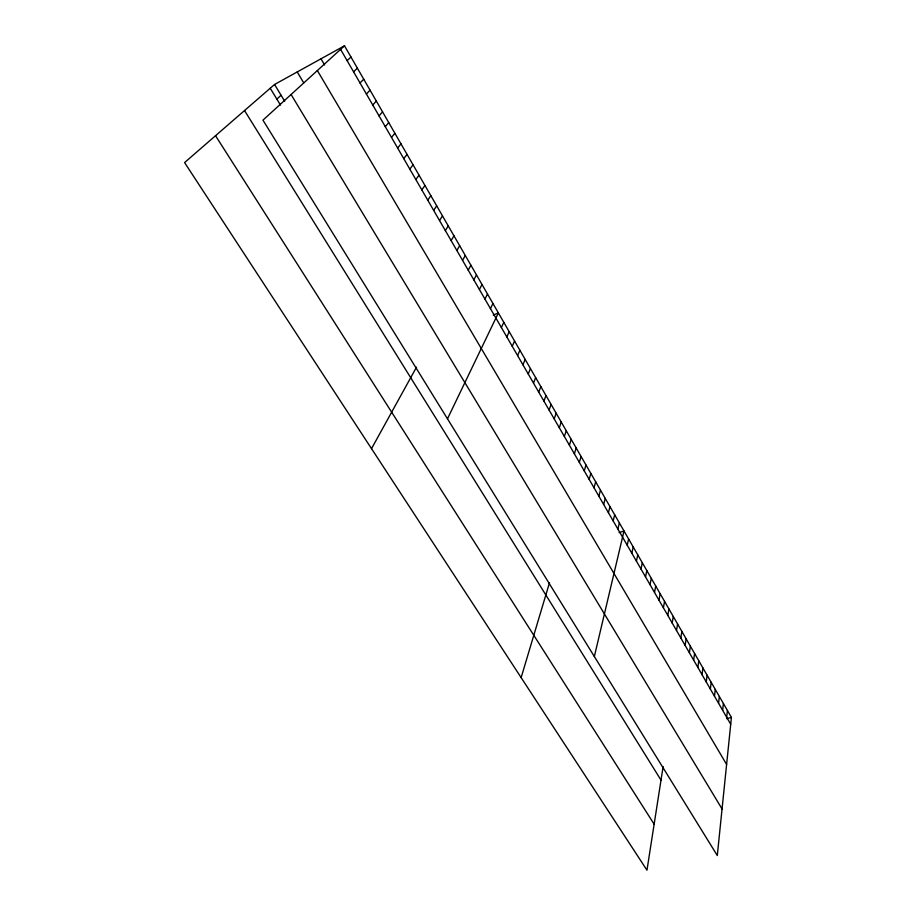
<?xml version="1.0" encoding="UTF-8"?>
<svg xmlns="http://www.w3.org/2000/svg" width="916" height="916" viewBox="0 0 916 916"><rect width="100%" height="100%" fill="white"/><g stroke="black" fill="none" stroke-linecap="round" stroke-linejoin="round"><path stroke-width="1.37" d="M731.415 717.423L717.297 855.533L262.961 120.145L344.496 45.8L731.415 717.423L726.697 718.625M726.686 717.297L727.418 710.484M722.644 710.301L723.4 703.511M718.579 703.259L719.358 696.492M714.48 696.171L715.282 689.439M710.358 689.05L711.194 682.328M706.225 681.882L707.083 675.195M702.057 674.68L702.938 668.004M697.866 667.42L698.782 660.779M693.641 660.127L694.591 653.509M689.404 652.787L690.378 646.192M685.134 645.402L686.141 638.841M663.127 766.532L646.971 870.2L184.585 162.579L274.548 84.49L344.496 45.8M680.84 637.983L681.87 631.433M676.523 630.506L677.588 623.991M672.172 622.983L673.271 616.502M667.798 615.415L668.92 608.957M663.402 607.812L664.558 601.377M658.97 600.152L660.161 593.751M654.516 592.446L655.742 586.068M650.039 584.694L651.287 578.351M645.528 576.885L646.81 570.576M640.994 569.042L642.311 562.756M636.425 561.142L637.776 554.89M631.834 553.195L633.219 546.978M627.208 545.192L628.628 539.009M594.347 656.532L624.014 530.994L619.102 532.608M617.876 529.047L619.365 522.933M613.159 520.895L614.682 514.815M608.419 512.697L609.976 506.64M603.644 504.441L605.247 498.418M598.846 496.129L600.484 490.152M594.015 487.77L595.686 481.827M589.148 479.354L590.854 473.446M584.259 470.893L586 465.019M521.135 677.622L549.543 582.576M579.324 462.362L581.11 456.534M574.366 453.786L576.187 447.993M569.374 445.153L571.24 439.394M564.348 436.463L566.26 430.738M559.298 427.703L561.233 422.036M554.203 418.898L556.184 413.265M549.085 410.036L551.1 404.448M543.921 401.116L545.993 395.563M538.734 392.128L540.841 386.621M533.501 383.083L535.654 377.621M528.234 373.98L530.433 368.564M522.944 364.82L525.177 359.438M517.609 355.591L519.887 350.267M512.239 346.305L514.563 341.015M506.834 336.951L509.204 331.718M501.384 327.539L503.811 322.352M447.489 418.818L498.373 312.917L493.289 315.07M490.438 308.6L492.957 303.505M484.942 299.074L487.495 294.036M479.4 289.49L482.011 284.51M473.812 279.838L476.48 274.903M371.518 448.657L416.517 367.144M468.202 270.117L470.904 265.239M462.546 260.339L465.305 255.507M456.844 250.48L459.66 245.706M451.107 240.553L453.97 235.836M445.336 230.569L448.245 225.909M439.52 220.504L442.485 215.901M433.669 210.371L436.68 205.825M427.761 200.169L430.841 195.681M421.829 189.898L424.955 185.467M415.841 179.547L419.024 175.174M409.818 169.117L413.059 164.811M403.75 158.628L407.048 154.38M397.636 148.049L400.99 143.869M391.487 137.4L394.888 133.289M385.281 126.671L388.75 122.629M379.041 115.874L382.567 111.889M372.743 104.985L376.339 101.069M366.411 94.027L370.053 90.18M360.022 82.978L363.732 79.211M353.599 71.86L357.366 68.15M347.118 60.651L350.954 57.021M276.827 99.088L281.086 95.264M215.535 135.728L654.138 824.194M244.526 110.55L661.008 780.123M270.231 88.245L280.468 105.065M274.548 84.49L284.693 101.207M291.082 94.508L722.06 808.977M297.208 71.952L303.723 82.875M317.36 70.543L726.606 764.459M320.989 58.807L324.585 64.956M340.592 49.361L730.716 724.258"/></g></svg>
